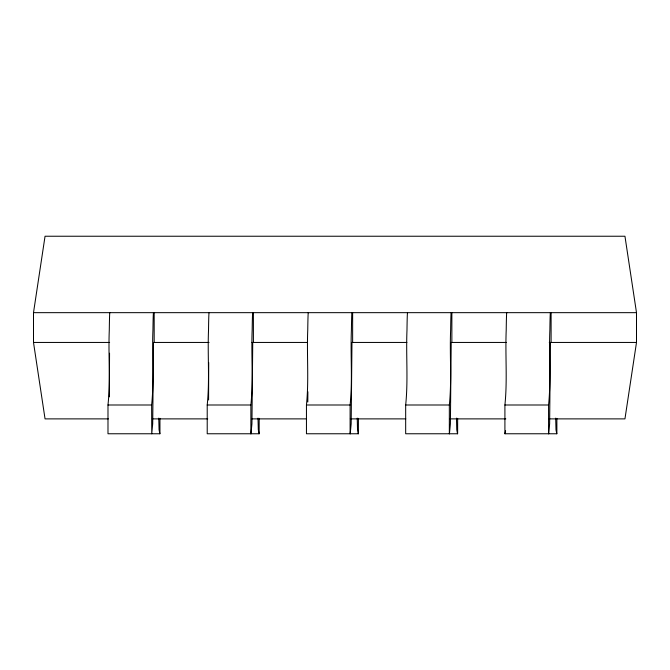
<?xml version="1.0" encoding="UTF-8"?>
<svg xmlns="http://www.w3.org/2000/svg" width="670" height="670" viewBox="0 0 670 670"><rect width="100%" height="100%" fill="white"/><g stroke="black" fill="none" stroke-linecap="round" stroke-linejoin="round"><path stroke-width="1" d="M109.369 396.875L109.545 353.224M208.705 362.47L208.588 399.957M307.806 402.008L307.865 391.749M252.741 342.445L251.937 423.809L250.974 433.766M351.968 342.445L351.172 423.809L350.209 433.766M451.203 342.445L450.399 423.809L449.436 433.766M550.43 342.445L549.635 423.809L548.671 433.766M108.381 418.884L45.049 418.884L33.5 342.445L33.5 312.664L45.049 236.234L624.951 236.234L636.5 312.664L636.5 342.445L624.951 418.884L548.705 418.884M159.946 418.356L159.946 433.766L107.987 433.766L107.987 404.998C110.567 380.217 108.239 355.033 109.285 330.109A59.563 0.796 -90 0 1 109.855 312.664M209.057 342.445L153.505 342.445L152.71 423.809L151.747 433.766L151.638 404.998C154.217 380.217 151.897 355.033 152.944 330.109A59.563 0.796 90 0 1 153.505 312.664M259.173 418.356L259.173 433.766L207.214 433.766L207.214 404.998C209.794 380.217 207.474 355.033 208.521 330.109A59.563 0.796 90 0 1 209.082 312.664M250.873 433.766L250.873 404.998C253.453 380.217 251.124 355.033 252.171 330.109A59.563 0.796 90 0 1 252.741 312.664M358.408 418.356L358.408 433.766L306.45 433.766L306.45 404.998C309.029 380.217 306.701 355.033 307.748 330.109A59.563 0.796 90 0 1 308.317 312.664M350.1 433.766L350.1 404.998C352.68 380.217 350.36 355.033 351.407 330.109A59.563 0.796 90 0 1 351.968 312.664M457.635 418.356L457.635 433.766L405.677 433.766L405.677 404.998C408.256 380.217 405.936 355.033 406.983 330.109A59.563 0.796 90 0 1 407.544 312.664M449.336 433.766L449.336 404.998C451.915 380.217 449.587 355.033 450.634 330.109A59.563 0.796 90 0 1 451.203 312.664M556.87 418.356L556.87 433.766L504.912 433.766L504.912 404.998C507.492 380.217 505.163 355.033 506.21 330.109A59.563 0.796 -90 0 1 506.78 312.664M505.012 433.766L505.59 430.76M548.562 433.766L548.562 404.998C551.142 380.217 548.822 355.033 549.869 330.109A59.563 0.796 90 0 1 550.43 312.664M33.5 312.664L636.5 312.664M33.5 342.445L109.612 342.445M251.97 342.445L307.455 342.445M351.415 342.445L406.891 342.445M450.86 342.445L506.336 342.445M549.258 342.445L636.5 342.445M107.987 404.998L151.638 404.998M207.214 404.998L250.873 404.998M306.45 404.998L350.1 404.998M405.677 404.998L449.336 404.998M504.912 404.998L548.562 404.998M152.308 418.884L207.742 418.884M251.669 418.884L306.416 418.884M350.343 418.884L405.777 418.884M449.704 418.884L505.825 418.884M556.762 433.766L555.991 429.755L555.698 418.13M457.535 433.766L456.764 429.755L456.471 418.13M358.299 433.766L357.529 429.755L357.236 418.13M259.072 433.766L258.302 429.755L258.009 418.13M159.837 433.766L159.066 429.755L158.773 418.13M551.1 312.664L551.1 342.445M451.865 312.664L451.865 342.445M352.638 312.664L352.638 342.445M253.402 312.664L253.402 342.445M154.175 312.664L154.175 342.445"/></g></svg>
